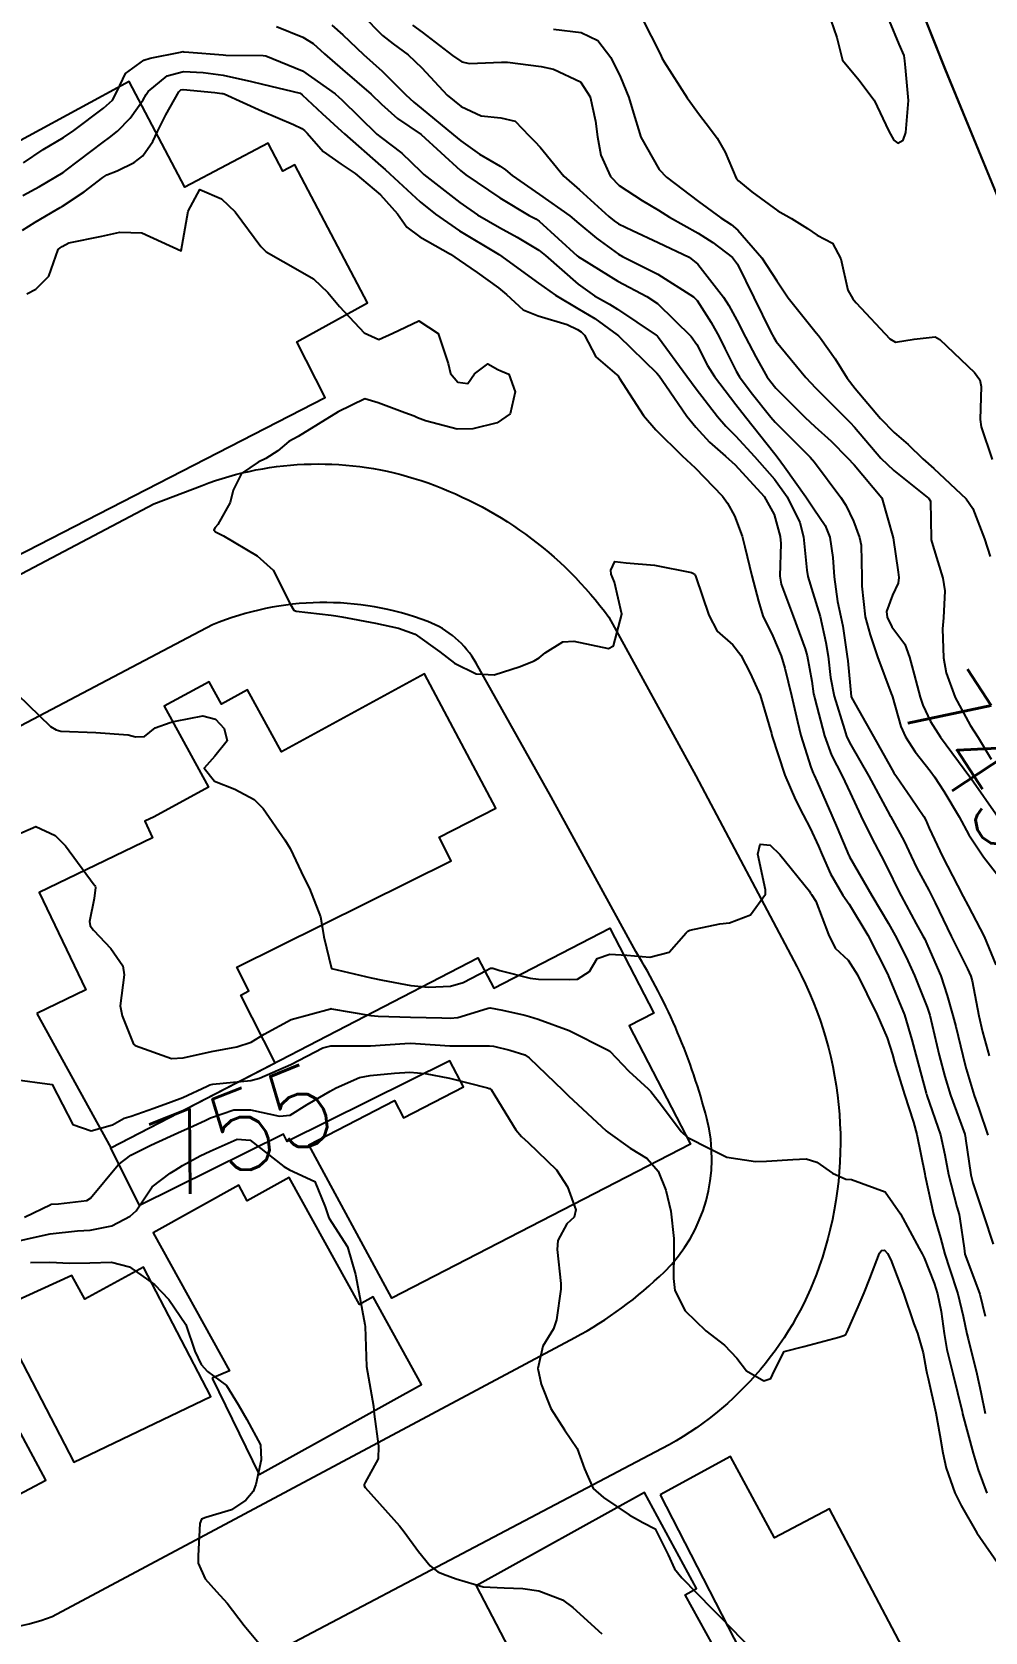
# Model space of a CAD drawing. Header units: metres. Extents: x 298520 to 308411, y 7433745 to 7450750.
# Drawn here: x 302779.3 to 302827.3, y 7441010.2 to 7441090.7 of the extents above; entities that cross this region are included whole.
import ezdxf
from ezdxf.enums import TextEntityAlignment as Align

# ---------------------------------------------------------------- set-up
doc = ezdxf.new("R2010")
doc.units = ezdxf.units.M
doc.header["$LTSCALE"] = 10
doc.linetypes.add('CONTINUO', pattern=[0])
for name, color, linetype in [('Cotas', 45, 'Continuous'), ('Curvas de Nivel 1m', 11, 'Continuous'), ('Curvas de Nivel 5m', 15, 'Continuous'), ('Edificações', 30, 'Continuous'), ('Eixo_Estaqueamento', 45, 'CONTINUO'), ('Linha Férrea', 251, 'TRACKS'), ('Vias Primárias', 230, 'Continuous')]:
    doc.layers.add(name, color=color, linetype=linetype)
doc.styles.add('Style-STANDARD', font='STANDARD.shx')
doc.linetypes.add('TRACKS', pattern='A,0.15,[130,ltypeshp.shx,S=0.25,R=0,X=0,Y=0],0.15', length=0.3)

msp = doc.modelspace()

# ---------------------------------------------------------------- linework, layer by layer
at = {"layer": 'Curvas de Nivel 1m', "flags": 128}
for points, elevation in [([(302809.973, 7441091.41), (302810.915, 7441089.572), (302810.99, 7441089.399), (302811.103, 7441089.205), (302812.26, 7441087.386), (302812.874, 7441086.535), (302813.386, 7441085.891), (302813.764, 7441085.366), (302814.163, 7441084.667), (302814.725, 7441083.352), (302814.841, 7441083.211), (302815.514, 7441082.662), (302816.819, 7441081.707), (302817.511, 7441081.32), (302818.312, 7441080.812), (302818.805, 7441080.483), (302819.577, 7441080.075), (302819.986, 7441079.292), (302820.338, 7441077.718), (302820.603, 7441077.282), (302820.671, 7441077.19), (302820.761, 7441077.083), (302822.465, 7441075.263), (302822.741, 7441075.099), (302823.685, 7441075.246), (302824.744, 7441075.365), (302824.972, 7441075.228), (302826.727, 7441073.572), (302826.989, 7441073.207), (302827.061, 7441072.863), (302827.014, 7441071.207), (302827.057, 7441070.839), (302827.618, 7441069.201)], 742), ([(302819.489, 7441091.294), (302819.786, 7441090.429), (302820.076, 7441089.288), (302820.898, 7441088.291), (302821.672, 7441087.272), (302822.413, 7441085.719), (302822.666, 7441085.262), (302822.861, 7441085.104), (302823.132, 7441085.256), (302823.263, 7441085.65), (302823.402, 7441087.252), (302823.246, 7441088.917), (302823.219, 7441089.255), (302823.18, 7441089.521), (302822.921, 7441090.098), (302822.446, 7441091.265)], 741), ([(302791.58, 7441090.98), (302792.921, 7441090.453), (302793.43, 7441090.124), (302794.009, 7441089.604), (302794.901, 7441088.818), (302796.344, 7441087.575), (302796.878, 7441087.069), (302797.674, 7441086.361), (302798.863, 7441085.553), (302800.845, 7441083.741), (302801.118, 7441083.517), (302802.826, 7441082.354), (302804.31, 7441081.478), (302804.643, 7441081.304), (302804.81, 7441081.186), (302806.728, 7441079.451), (302806.792, 7441079.399), (302806.953, 7441079.285), (302808.774, 7441078.165), (302810.236, 7441077.405), (302810.759, 7441077.051), (302812.455, 7441075.383), (302812.739, 7441074.987), (302813.288, 7441073.931), (302813.632, 7441073.366), (302814.702, 7441071.959), (302815.189, 7441071.345), (302816.674, 7441069.48), (302816.788, 7441069.329), (302817.156, 7441068.835), (302818.23, 7441067.314), (302818.637, 7441066.714), (302819.201, 7441065.874), (302819.444, 7441065.298), (302819.591, 7441064.274), (302819.663, 7441063.294), (302819.819, 7441062.057), (302819.996, 7441061.289), (302820.094, 7441060.813), (302820.319, 7441059.284), (302820.344, 7441059.076), (302820.515, 7441057.28), (302820.532, 7441057.219), (302821.644, 7441055.269), (302822.488, 7441053.737), (302822.669, 7441053.441), (302822.797, 7441053.255), (302823.532, 7441052.179), (302824.172, 7441051.234), (302824.273, 7441051.055), (302824.447, 7441050.656), (302825.115, 7441049.223), (302825.862, 7441047.772), (302826.154, 7441047.213), (302826.406, 7441046.742), (302827.205, 7441045.202), (302827.787, 7441043.778)], 747), ([(302794.377, 7441091.048), (302794.923, 7441090.555), (302795.966, 7441089.579), (302796.9, 7441088.728), (302798.098, 7441087.552), (302798.506, 7441087.172), (302798.876, 7441086.874), (302800.491, 7441085.524), (302800.86, 7441085.223), (302801.799, 7441084.565), (302802.847, 7441083.95), (302803.114, 7441083.764), (302803.454, 7441083.491), (302804.829, 7441082.53), (302806.352, 7441081.455), (302806.809, 7441081.075), (302807.695, 7441080.33), (302808.794, 7441079.531), (302808.999, 7441079.418), (302810.78, 7441078.523), (302812.579, 7441077.382), (302812.761, 7441077.198), (302813.469, 7441076.089), (302813.868, 7441075.363), (302814.157, 7441074.778), (302814.726, 7441073.639), (302814.899, 7441073.348), (302815.485, 7441072.568), (302816.462, 7441071.332), (302816.69, 7441071.074), (302818.453, 7441069.312), (302818.669, 7441069.062), (302820.001, 7441067.29), (302820.253, 7441066.9), (302820.631, 7441066.092), (302820.931, 7441065.277), (302821.009, 7441064.886), (302821.049, 7441063.276), (302821.042, 7441062.83), (302821.215, 7441061.274), (302821.463, 7441060.372), (302821.842, 7441059.267), (302822.535, 7441057.419), (302822.577, 7441057.303), (302822.591, 7441057.259), (302823.016, 7441055.76), (302823.24, 7441055.249), (302823.737, 7441054.483), (302824.486, 7441053.532), (302824.713, 7441053.228), (302825.183, 7441052.512), (302825.944, 7441051.215), (302826.444, 7441050.311), (302827.17, 7441049.203), (302828.417, 7441047.617)], 746), ([(302798.433, 7441091.053), (302798.924, 7441090.695), (302800.45, 7441089.525), (302800.908, 7441089.203), (302801.31, 7441089.113), (302802.908, 7441089.188), (302803.218, 7441089.186), (302804.905, 7441088.969), (302805.537, 7441088.83), (302806.894, 7441088.196), (302807.379, 7441087.443), (302807.647, 7441086.214), (302807.741, 7441085.437), (302807.921, 7441084.502), (302808.399, 7441083.427), (302808.836, 7441082.975), (302810, 7441082.234), (302810.818, 7441081.733), (302811.372, 7441081.394), (302812.805, 7441080.586), (302813.554, 7441080.122), (302814.536, 7441079.354), (302814.788, 7441079.022), (302815.614, 7441077.341), (302816.468, 7441075.61), (302816.616, 7441075.331), (302816.741, 7441075.126), (302818.234, 7441073.315), (302818.715, 7441072.801), (302820.234, 7441071.287), (302820.47, 7441071.063), (302820.688, 7441070.825), (302822.002, 7441069.267), (302822.664, 7441068.642), (302824.428, 7441067.233), (302824.512, 7441067.102), (302824.535, 7441065.231), (302824.541, 7441065.15), (302824.619, 7441064.866), (302825.131, 7441063.225), (302825.226, 7441062.591), (302825.158, 7441061.224), (302825.118, 7441060.674), (302825.164, 7441059.224), (302825.297, 7441058.467), (302825.746, 7441057.218), (302826.509, 7441055.834), (302826.908, 7441055.206), (302827.568, 7441054.123)], 744), ([(302805.536, 7441090.855), (302806.925, 7441090.686), (302807.761, 7441090.278), (302808.417, 7441089.427), (302808.898, 7441088.428), (302809.316, 7441087.416), (302809.503, 7441086.788), (302809.927, 7441085.409), (302810.847, 7441083.78), (302811.213, 7441083.396), (302812.825, 7441082.173), (302813.95, 7441081.363), (302814.466, 7441081.012), (302814.807, 7441080.739), (302816.013, 7441079.338), (302816.776, 7441078.188), (302817.348, 7441077.324), (302818.746, 7441075.575), (302818.869, 7441075.433), (302818.969, 7441075.307), (302819.701, 7441074.264), (302820.317, 7441073.286), (302820.715, 7441072.764), (302821.992, 7441071.267), (302822.686, 7441070.554), (302823.386, 7441069.955), (302824.121, 7441069.238), (302824.666, 7441068.739), (302826.309, 7441067.213), (302826.638, 7441066.739), (302827.228, 7441065.204), (302827.502, 7441064.313)], 743), ([(302778.846, 7441084.116), (302779.837, 7441084.786), (302780.859, 7441085.392), (302781.392, 7441085.752), (302782.874, 7441086.872), (302783.324, 7441087.28), (302783.568, 7441087.723), (302783.994, 7441088.621), (302784.907, 7441089.293), (302785.222, 7441089.393), (302786.763, 7441089.691), (302786.887, 7441089.716), (302786.913, 7441089.715), (302786.935, 7441089.712), (302787.181, 7441089.686), (302788.911, 7441089.548), (302789.03, 7441089.54), (302790.911, 7441089.526), (302791.044, 7441089.505), (302792.9, 7441088.755), (302794.545, 7441087.595), (302794.723, 7441087.434), (302794.88, 7441087.284), (302796.644, 7441085.572), (302796.861, 7441085.393), (302797.904, 7441084.605), (302798.844, 7441083.688), (302799.001, 7441083.538), (302800.822, 7441082.127), (302801.712, 7441081.511), (302802.807, 7441080.873), (302803.705, 7441080.39), (302804.796, 7441079.734), (302805.125, 7441079.467), (302806.771, 7441078.013), (302807.602, 7441077.437), (302808.347, 7441077.015), (302808.756, 7441076.757), (302810.697, 7441075.447), (302810.743, 7441075.415), (302810.759, 7441075.4), (302810.809, 7441075.332), (302812.238, 7441073.385), (302812.713, 7441072.751), (302813.783, 7441071.364), (302814.207, 7441070.876), (302814.683, 7441070.39), (302815.648, 7441069.34), (302816.656, 7441068.213), (302817.298, 7441067.323), (302817.924, 7441066.023), (302818.115, 7441065.315), (302818.286, 7441063.633), (302818.339, 7441063.313), (302818.591, 7441062.49), (302818.945, 7441061.304), (302819.246, 7441059.986), (302819.356, 7441059.298), (302819.481, 7441058.235), (302819.655, 7441057.293), (302820.18, 7441055.613), (302820.283, 7441055.283), (302820.343, 7441055.124), (302820.499, 7441054.846), (302821.404, 7441053.271), (302822.454, 7441051.311), (302822.485, 7441051.26), (302823.189, 7441049.997), (302823.533, 7441049.243), (302823.819, 7441048.632), (302824.416, 7441047.527), (302824.576, 7441047.228), (302824.738, 7441046.896), (302825.555, 7441045.218), (302826.367, 7441043.58), (302826.53, 7441043.208), (302826.598, 7441042.969), (302826.947, 7441041.204), (302827.122, 7441040.405), (302827.454, 7441039.199)], 748), ([(302778.823, 7441082.485), (302779.663, 7441082.939), (302780.841, 7441083.638), (302780.913, 7441083.688), (302781, 7441083.758), (302782.857, 7441085.159), (302783.189, 7441085.397), (302783.588, 7441085.723), (302784.221, 7441086.365), (302784.879, 7441087.3), (302785.031, 7441087.559), (302785.135, 7441087.707), (302786.089, 7441088.505), (302786.898, 7441088.712), (302787.898, 7441088.675), (302788.896, 7441088.531), (302790.324, 7441088.213), (302790.89, 7441088.088), (302792.774, 7441087.621), (302792.882, 7441087.552), (302793.879, 7441086.611), (302794.864, 7441085.71), (302795.002, 7441085.589), (302796.847, 7441083.968), (302797.06, 7441083.782), (302797.3, 7441083.563), (302798.822, 7441082.155), (302799.589, 7441081.532), (302800.805, 7441080.707), (302802.766, 7441079.527), (302802.793, 7441079.514), (302802.818, 7441079.5), (302804.772, 7441078.074), (302805.627, 7441077.461), (302806.756, 7441076.787), (302807.607, 7441076.292), (302808.743, 7441075.477), (302808.808, 7441075.419), (302810.724, 7441073.547), (302810.849, 7441073.399), (302811.186, 7441072.925), (302812.248, 7441071.384), (302812.687, 7441070.823), (302813.376, 7441070.065), (302814.181, 7441069.357), (302814.667, 7441068.934), (302816.132, 7441067.335), (302816.634, 7441066.424), (302816.933, 7441065.327), (302816.967, 7441064.979), (302816.918, 7441063.327), (302816.994, 7441062.929), (302817.592, 7441061.32), (302818.192, 7441059.679), (302818.301, 7441059.313), (302818.54, 7441058.047), (302818.625, 7441057.4), (302818.643, 7441057.308), (302818.684, 7441057.154), (302819.175, 7441055.3), (302819.527, 7441054.328), (302820.057, 7441053.286), (302820.47, 7441052.431), (302820.993, 7441051.275), (302821.558, 7441050.153), (302822.025, 7441049.264), (302822.425, 7441048.466), (302822.82, 7441047.657), (302823.03, 7441047.251), (302823.792, 7441045.839), (302824.127, 7441045.234), (302824.214, 7441045.065), (302824.378, 7441044.718), (302825.019, 7441043.223), (302825.345, 7441042.223), (302825.639, 7441041.22), (302825.785, 7441040.675), (302826.126, 7441039.213), (302826.163, 7441039.063), (302826.306, 7441038.537), (302826.704, 7441037.206), (302826.938, 7441036.549), (302827.399, 7441035.199)], 749), ([(302779.016, 7441077.531), (302779.478, 7441077.773), (302780.131, 7441078.415), (302780.6, 7441079.762), (302780.701, 7441079.854), (302780.794, 7441079.908), (302781.141, 7441080.099), (302782.8, 7441080.427), (302783.706, 7441080.631), (302784.802, 7441080.609), (302786.793, 7441079.69), (302787.142, 7441081.685), (302787.723, 7441082.784), (302788.823, 7441082.308), (302789.508, 7441081.653), (302790.796, 7441079.913), (302791.073, 7441079.637), (302792.783, 7441078.67), (302793.452, 7441078.282), (302794.166, 7441077.599), (302794.763, 7441076.9), (302796.008, 7441075.577), (302796.74, 7441075.236), (302797.45, 7441075.559), (302798.749, 7441076.179), (302799.728, 7441075.53), (302800.224, 7441074.029), (302800.347, 7441073.524), (302800.717, 7441073.094), (302801.215, 7441073.015), (302801.56, 7441073.512), (302802.217, 7441074.016), (302802.725, 7441073.725), (302802.877, 7441073.651), (302803.279, 7441073.492), (302803.601, 7441072.596), (302803.343, 7441071.49), (302802.688, 7441071.036), (302801.462, 7441070.735), (302800.685, 7441070.72), (302799.08, 7441071.145), (302798.69, 7441071.298), (302798.519, 7441071.37), (302798.047, 7441071.55), (302796.7, 7441072.055), (302796.037, 7441072.243), (302794.693, 7441071.59), (302792.68, 7441070.348), (302792.201, 7441070.101), (302791.646, 7441069.63), (302791.054, 7441069.251), (302790.667, 7441069.065), (302789.818, 7441068.492), (302789.4, 7441067.653), (302789.258, 7441067.04), (302788.627, 7441065.931), (302788.503, 7441065.783), (302788.427, 7441065.663), (302788.517, 7441065.556), (302788.621, 7441065.507), (302788.921, 7441065.356), (302790.61, 7441064.357), (302791.421, 7441063.632), (302792.291, 7441061.909), (302792.464, 7441061.621), (302792.572, 7441061.57), (302794.34, 7441061.363), (302794.57, 7441061.333), (302794.874, 7441061.282), (302796.567, 7441060.958), (302797.728, 7441060.716), (302798.562, 7441060.404), (302799.816, 7441059.527), (302800.547, 7441058.951), (302801.645, 7441058.406), (302802.542, 7441058.367), (302803.857, 7441058.791), (302804.549, 7441059.066), (302804.801, 7441059.217), (302805.112, 7441059.464), (302805.998, 7441060.016), (302806.559, 7441060.05), (302808.306, 7441059.681), (302808.557, 7441059.816), (302808.962, 7441061.424), (302808.597, 7441063.019), (302808.436, 7441063.432), (302808.411, 7441063.626), (302808.609, 7441064.059), (302809.194, 7441064.007), (302810.608, 7441063.883), (302812.468, 7441063.518), (302812.604, 7441063.447), (302812.633, 7441063.41), (302812.656, 7441063.379), (302812.693, 7441063.287), (302813.343, 7441061.368), (302813.767, 7441060.564), (302814.558, 7441059.866), (302814.953, 7441059.346), (302815.436, 7441058.449), (302815.931, 7441057.336), (302816.504, 7441055.411), (302816.519, 7441055.33), (302816.521, 7441055.312), (302817.177, 7441053.323), (302817.713, 7441052.069), (302818.09, 7441051.314), (302818.446, 7441050.642), (302818.875, 7441049.741), (302819.052, 7441049.301), (302819.48, 7441048.35), (302820.101, 7441047.285), (302820.406, 7441046.83), (302821.349, 7441045.27), (302822.363, 7441043.289), (302822.371, 7441043.268), (302822.383, 7441043.239), (302823.194, 7441041.251), (302823.569, 7441039.999), (302823.761, 7441039.246), (302824.294, 7441037.324), (302824.31, 7441037.257), (302824.318, 7441037.24), (302824.329, 7441037.203), (302825.015, 7441035.229), (302825.234, 7441034.207), (302825.411, 7441033.222), (302825.836, 7441031.599), (302825.944, 7441031.214), (302825.988, 7441030.991), (302826.196, 7441029.517), (302826.241, 7441029.21), (302826.269, 7441029.133), (302826.995, 7441027.202), (302827.262, 7441026.094)], 751), ([(302778.527, 7441057.386), (302780.213, 7441055.763), (302780.501, 7441055.598), (302780.731, 7441055.527), (302782.5, 7441055.469), (302784.122, 7441055.339), (302784.498, 7441055.253), (302784.943, 7441055.261), (302785.485, 7441055.7), (302786.233, 7441055.967), (302786.508, 7441056.028), (302787.886, 7441056.295), (302788.51, 7441056.127), (302788.945, 7441055.656), (302789.101, 7441055.05), (302788.489, 7441054.27), (302787.95, 7441053.668), (302788.473, 7441053.006), (302789.497, 7441052.62), (302790.46, 7441052.086), (302790.922, 7441051.635), (302792.003, 7441050.058), (302792.276, 7441049.622), (302792.43, 7441049.302), (302792.971, 7441048.164), (302793.254, 7441047.607), (302793.807, 7441046.183), (302793.911, 7441045.597), (302793.972, 7441045.189), (302794.363, 7441043.59), (302796.356, 7441043.117), (302796.922, 7441042.997), (302798.351, 7441042.733), (302799.231, 7441042.655), (302800.351, 7441042.707), (302800.989, 7441042.878), (302802.181, 7441043.502), (302802.288, 7441043.576), (302802.364, 7441043.61), (302802.471, 7441043.605), (302802.826, 7441043.493), (302804.357, 7441043.105), (302804.774, 7441043.048), (302806.357, 7441043.033), (302806.743, 7441043.06), (302807.339, 7441043.44), (302807.72, 7441044.086), (302808.372, 7441044.319), (302809.217, 7441044.263), (302810.371, 7441044.164), (302811.346, 7441044.417), (302812.211, 7441045.382), (302812.292, 7441045.473), (302812.385, 7441045.52), (302813.907, 7441045.84), (302814.391, 7441045.891), (302815.448, 7441046.289), (302816.196, 7441047.332), (302816.194, 7441047.553), (302815.809, 7441049.336), (302815.93, 7441049.843), (302816.438, 7441049.801), (302816.917, 7441049.325), (302818.415, 7441047.477), (302818.473, 7441047.369), (302818.513, 7441047.309), (302818.733, 7441046.98), (302819.376, 7441045.295), (302819.701, 7441044.615), (302820.37, 7441044.003), (302820.836, 7441043.275), (302821.299, 7441042.32), (302821.814, 7441041.265), (302822.321, 7441040.098), (302822.588, 7441039.257), (302822.69, 7441038.876), (302823.195, 7441037.251), (302823.653, 7441035.866), (302823.819, 7441035.244), (302824.219, 7441033.265), (302824.224, 7441033.24), (302824.242, 7441033.146), (302824.661, 7441031.233), (302825.01, 7441030.036), (302825.228, 7441029.224), (302825.457, 7441028.492), (302825.887, 7441027.214), (302826.156, 7441026.092), (302826.332, 7441025.208), (302826.396, 7441024.951), (302826.845, 7441023.203), (302827.034, 7441022.276), (302827.263, 7441021.198)], 752), ([(302778.438, 7441050.283), (302779.474, 7441050.739), (302780.438, 7441050.28), (302780.964, 7441049.755), (302782.413, 7441047.795), (302782.438, 7441047.764), (302782.452, 7441047.739), (302782.483, 7441047.668), (302782.403, 7441047.103), (302782.179, 7441045.949), (302782.213, 7441045.742), (302782.381, 7441045.522), (302783.247, 7441044.602), (302783.857, 7441043.718), (302783.913, 7441043.272), (302783.726, 7441041.719), (302783.815, 7441041.205), (302784.315, 7441039.958), (302784.386, 7441039.782), (302784.472, 7441039.708), (302786.307, 7441039.054), (302786.897, 7441039.094), (302788.31, 7441039.417), (302789.59, 7441039.651), (302790.315, 7441039.889), (302790.968, 7441040.282), (302792.327, 7441041.03), (302794.305, 7441041.562), (302794.333, 7441041.569), (302794.354, 7441041.568), (302796.329, 7441041.222), (302796.704, 7441041.191), (302798.329, 7441041.148), (302799.903, 7441041.101), (302800.329, 7441041.087), (302800.723, 7441041.122), (302801.978, 7441041.504), (302802.243, 7441041.592), (302802.335, 7441041.606), (302802.966, 7441041.491), (302804.093, 7441041.236), (302804.33, 7441041.171), (302804.757, 7441041.037), (302806.323, 7441040.465), (302808.254, 7441039.49), (302808.313, 7441039.465), (302808.335, 7441039.452), (302808.362, 7441039.429), (302809.318, 7441038.43), (302810.294, 7441037.537), (302810.435, 7441037.399), (302810.968, 7441036.707), (302811.964, 7441035.383), (302812.26, 7441035.104), (302813.412, 7441034.52), (302814.25, 7441034.101), (302815.704, 7441033.879), (302816.249, 7441033.894), (302817.584, 7441033.982), (302818.25, 7441034.017), (302818.789, 7441033.843), (302819.572, 7441033.29), (302820.239, 7441032.987), (302820.536, 7441032.98), (302822.229, 7441032.352), (302822.997, 7441031.252), (302823.933, 7441029.505), (302824.092, 7441029.241), (302824.191, 7441029.029), (302824.699, 7441027.753), (302824.863, 7441027.23), (302825.045, 7441026.341), (302825.191, 7441025.224), (302825.331, 7441024.418), (302825.632, 7441023.217), (302826.094, 7441021.307), (302826.116, 7441021.21), (302826.122, 7441021.18), (302826.646, 7441019.204), (302826.9, 7441018.367), (302827.339, 7441017.197)], 753), ([(302778.295, 7441038.026), (302780.293, 7441037.76), (302781.329, 7441035.749), (302782.26, 7441035.426), (302783.33, 7441035.724), (302783.926, 7441036.057), (302784.27, 7441036.159), (302785.418, 7441036.557), (302786.281, 7441036.874), (302786.868, 7441037.1), (302788.097, 7441037.672), (302788.231, 7441037.733), (302788.294, 7441037.753), (302788.388, 7441037.763), (302790.296, 7441037.959), (302790.735, 7441038.073), (302792.304, 7441038.768), (302793.912, 7441039.596), (302794.314, 7441039.703), (302796.192, 7441039.694), (302796.314, 7441039.693), (302798.048, 7441039.821), (302798.316, 7441039.827), (302798.579, 7441039.81), (302800.315, 7441039.691), (302802.122, 7441039.695), (302802.315, 7441039.704), (302802.503, 7441039.685), (302803.335, 7441039.485), (302804.081, 7441039.243), (302804.309, 7441039.1), (302806.012, 7441037.453), (302806.289, 7441037.184), (302808.176, 7441035.431), (302808.262, 7441035.349), (302809.392, 7441034.551), (302810.249, 7441034.024), (302810.797, 7441033.394), (302811.189, 7441032.43), (302811.431, 7441031.388), (302811.583, 7441030.002), (302811.592, 7441029.386), (302811.572, 7441027.993), (302811.639, 7441027.385), (302812.158, 7441026.362), (302813.206, 7441025.369), (302814.136, 7441024.642), (302814.764, 7441023.986), (302815.245, 7441023.343), (302816.116, 7441022.837), (302816.478, 7441022.966), (302816.63, 7441023.325), (302817.136, 7441024.317), (302818.136, 7441024.576), (302819.896, 7441025.039), (302820.141, 7441025.122), (302820.24, 7441025.181), (302820.298, 7441025.278), (302820.87, 7441026.565), (302821.165, 7441027.27), (302821.456, 7441027.991), (302821.947, 7441029.262), (302822.047, 7441029.409), (302822.194, 7441029.418), (302822.339, 7441029.259), (302822.513, 7441028.934), (302823.141, 7441027.25), (302823.675, 7441025.72), (302823.847, 7441025.243), (302824.133, 7441024.26), (302824.287, 7441023.4), (302824.319, 7441023.237), (302824.391, 7441022.964), (302824.776, 7441021.23), (302824.971, 7441020.116), (302825.131, 7441019.224), (302825.3, 7441018.456), (302825.728, 7441017.215), (302826.043, 7441016.567), (302826.839, 7441015.202), (302828.006, 7441013.511)], 754), ([(302778.171, 7441029.78), (302779.807, 7441030.156), (302780.2, 7441030.241), (302781.563, 7441030.386), (302782.203, 7441030.423), (302783.292, 7441030.638), (302784.214, 7441031.126), (302784.526, 7441031.4), (302784.723, 7441031.705), (302785.331, 7441032.6), (302786.239, 7441033.295), (302786.484, 7441033.444), (302786.85, 7441033.684), (302787.751, 7441034.172), (302788.25, 7441034.403), (302789.606, 7441035), (302790.256, 7441034.961), (302791.962, 7441033.623), (302792.241, 7441033.458), (302793.517, 7441032.882), (302794.037, 7441031.593), (302794.215, 7441031.043), (302795.158, 7441029.58), (302795.566, 7441028.189), (302795.682, 7441027.575), (302796.031, 7441025.684), (302796.042, 7441025.571), (302796.123, 7441023.57), (302796.465, 7441021.566), (302796.503, 7441021.16), (302796.72, 7441019.564), (302796.706, 7441018.924), (302796.055, 7441017.731), (302796, 7441017.624), (302795.996, 7441017.571), (302796.052, 7441017.48), (302797.784, 7441015.552), (302798.02, 7441015.254), (302798.731, 7441014.26), (302799.329, 7441013.53), (302799.714, 7441013.239), (302799.999, 7441013.12), (302800.624, 7441012.886), (302801.993, 7441012.484), (302803.053, 7441012.429), (302803.992, 7441012.393), (302804.798, 7441012.275), (302805.987, 7441011.821), (302806.498, 7441011.445), (302807.963, 7441010.122)], 756), ([(302779.212, 7441028.803), (302780.183, 7441028.818), (302781.167, 7441028.766), (302782.183, 7441028.787), (302783.274, 7441028.814), (302784.182, 7441028.582), (302785.44, 7441027.697), (302786.162, 7441026.935), (302787.021, 7441025.681), (302787.476, 7441024.33), (302787.796, 7441023.673), (302788.119, 7441023.322), (302789.064, 7441022.607), (302789.664, 7441021.647), (302790.092, 7441020.907), (302790.774, 7441019.633), (302790.819, 7441018.879), (302790.546, 7441017.635), (302790.406, 7441017.278), (302790.041, 7441016.845), (302789.325, 7441016.36), (302788.027, 7441015.969), (302787.816, 7441015.882), (302787.733, 7441015.673), (302787.645, 7441014.035), (302787.64, 7441013.674), (302787.995, 7441012.89), (302788.568, 7441012.241), (302789.111, 7441011.653), (302789.966, 7441010.535), (302790.718, 7441009.632)], 757)]:
    msp.add_lwpolyline(points, dxfattribs=dict(at, elevation=elevation))
at = {"layer": 'Curvas de Nivel 5m', "flags": 128}
for points, elevation in [([(302795.875, 7441091.581), (302796.923, 7441090.533), (302797.458, 7441090.102), (302798.211, 7441089.551), (302798.903, 7441088.906), (302800.172, 7441087.527), (302800.877, 7441086.964), (302801.89, 7441086.493), (302802.872, 7441086.382), (302803.594, 7441086.213), (302804.302, 7441085.478), (302804.588, 7441085.202), (302804.857, 7441084.919), (302806.056, 7441083.458), (302806.833, 7441082.763), (302808.32, 7441081.427), (302808.585, 7441081.198), (302808.809, 7441081.047), (302809.509, 7441080.71), (302810.8, 7441080.122), (302812.351, 7441079.384), (302812.788, 7441079.029), (302814.088, 7441077.36), (302814.35, 7441076.948), (302814.751, 7441076.2), (302815.201, 7441075.345), (302815.708, 7441074.366), (302816.292, 7441073.334), (302816.715, 7441072.786), (302818.2, 7441071.315), (302818.688, 7441070.861), (302819.505, 7441070.122), (302820.326, 7441069.285), (302820.668, 7441068.935), (302822.059, 7441067.266), (302822.623, 7441065.26), (302822.88, 7441063.53), (302822.914, 7441063.255), (302822.878, 7441062.977), (302822.59, 7441062.37), (302822.298, 7441061.542), (302822.318, 7441061.263), (302822.568, 7441060.773), (302823.21, 7441059.9), (302823.449, 7441059.247), (302823.679, 7441058.378), (302823.984, 7441057.238), (302824.117, 7441056.834), (302824.511, 7441056.017), (302825.008, 7441055.225), (302826.483, 7441053.235), (302826.499, 7441053.21), (302826.55, 7441053.141), (302827.918, 7441051.195)], 745), ([(302778.803, 7441080.742), (302779.44, 7441081.14), (302780.499, 7441081.763), (302780.697, 7441081.879), (302780.816, 7441081.94), (302781.912, 7441082.658), (302782.838, 7441083.385), (302783.047, 7441083.521), (302783.564, 7441083.723), (302784.429, 7441084.132), (302784.851, 7441084.472), (302785.36, 7441085.203), (302785.6, 7441085.703), (302786.025, 7441086.545), (302786.674, 7441087.692), (302786.779, 7441087.796), (302786.885, 7441087.815), (302788.481, 7441087.666), (302788.838, 7441087.616), (302788.882, 7441087.612), (302788.954, 7441087.587), (302790.874, 7441086.717), (302792.445, 7441086.047), (302792.865, 7441085.855), (302793.004, 7441085.757), (302793.126, 7441085.616), (302793.941, 7441084.691), (302794.848, 7441084.061), (302795.543, 7441083.583), (302796.827, 7441082.521), (302797.674, 7441081.557), (302798.14, 7441080.883), (302798.801, 7441080.398), (302800.346, 7441079.524), (302800.788, 7441079.223), (302801.68, 7441078.611), (302802.768, 7441077.837), (302803.159, 7441077.494), (302803.999, 7441076.725), (302804.752, 7441076.428), (302806.22, 7441075.984), (302806.746, 7441075.735), (302806.926, 7441075.628), (302807.091, 7441075.445), (302807.657, 7441074.361), (302808.723, 7441073.452), (302808.76, 7441073.42), (302808.842, 7441073.298), (302810.067, 7441071.406), (302810.686, 7441070.685), (302812.014, 7441069.387), (302812.664, 7441068.779), (302814.039, 7441067.359), (302814.291, 7441067.006), (302814.633, 7441066.357), (302815.032, 7441065.346), (302815.153, 7441064.81), (302815.515, 7441063.341), (302815.85, 7441062.071), (302816.075, 7441061.335), (302816.563, 7441060.314), (302816.997, 7441059.326), (302817.18, 7441058.691), (302817.511, 7441057.32), (302817.817, 7441056.014), (302817.986, 7441055.315), (302818.487, 7441053.726), (302818.6, 7441053.424), (302818.645, 7441053.308), (302818.796, 7441052.988), (302819.544, 7441051.294), (302819.816, 7441050.659), (302820.392, 7441049.281), (302820.406, 7441049.253), (302820.432, 7441049.203), (302821.559, 7441047.269), (302822.392, 7441045.855), (302822.73, 7441045.255), (302823.284, 7441044.159), (302823.696, 7441043.24), (302824.339, 7441041.636), (302824.466, 7441041.238), (302824.818, 7441039.732), (302824.941, 7441039.231), (302825.231, 7441038.155), (302825.516, 7441037.222), (302826.227, 7441035.247), (302826.238, 7441035.21), (302826.244, 7441035.191), (302826.261, 7441035.041), (302826.533, 7441033.207), (302826.632, 7441032.811), (302827.176, 7441031.2), (302827.668, 7441029.725)], 750), ([(302778.9, 7441031.085), (302780.222, 7441031.722), (302780.25, 7441031.732), (302780.622, 7441031.756), (302782.045, 7441031.921), (302782.226, 7441032.031), (302783.613, 7441033.719), (302784.248, 7441034.197), (302785.256, 7441034.697), (302786.258, 7441035.149), (302786.624, 7441035.322), (302787.404, 7441035.679), (302787.994, 7441035.946), (302788.269, 7441036.074), (302789.446, 7441036.482), (302790.276, 7441036.48), (302791.739, 7441036.158), (302792.272, 7441036.204), (302793.139, 7441036.748), (302794.29, 7441037.426), (302794.399, 7441037.482), (302794.585, 7441037.587), (302795.765, 7441038.108), (302796.299, 7441038.209), (302797.528, 7441038.33), (302798.301, 7441038.374), (302799.076, 7441038.314), (302800.298, 7441038.075), (302802.215, 7441037.58), (302802.294, 7441037.56), (302802.341, 7441037.547), (302802.391, 7441037.499), (302802.581, 7441037.204), (302803.637, 7441035.479), (302803.916, 7441035.132), (302804.257, 7441034.83), (302805.676, 7441033.456), (302806.23, 7441032.611), (302806.659, 7441031.446), (302806.571, 7441031.084), (302806.206, 7441030.745), (302805.751, 7441029.901), (302805.718, 7441029.455), (302805.894, 7441027.734), (302805.892, 7441027.453), (302805.688, 7441025.916), (302805.524, 7441025.456), (302804.999, 7441024.597), (302804.737, 7441023.464), (302804.907, 7441022.67), (302805.39, 7441021.457), (302806.087, 7441020.388), (302806.714, 7441019.444), (302807.09, 7441018.413), (302807.53, 7441017.435), (302808.046, 7441016.97), (302809.341, 7441016.103), (302810.028, 7441015.724), (302810.64, 7441015.394), (302811.308, 7441014.089), (302811.614, 7441013.384), (302811.998, 7441012.929), (302813.533, 7441011.365), (302813.976, 7441010.929), (302815.512, 7441009.337)], 755)]:
    msp.add_lwpolyline(points, dxfattribs=dict(at, elevation=elevation))
at = {"layer": 'Edificações'}
for points in [[(302768.95, 7441079.964), (302776.657, 7441064.409), (302777.21, 7441063.678), (302794.038, 7441072.321), (302792.603, 7441075.115), (302796.164, 7441077.074), (302792.502, 7441084.026), (302791.899, 7441083.708), (302791.162, 7441085.108), (302786.974, 7441082.902), (302784.172, 7441088.222)], [(302779.52, 7441041.325), (302783.254, 7441034.565), (302791.513, 7441038.843), (302789.785, 7441042.254), (302790.202, 7441042.466), (302789.597, 7441043.661), (302800.38, 7441049.006), (302799.775, 7441050.197), (302802.633, 7441051.649), (302799.035, 7441058.421), (302791.837, 7441054.486), (302790.134, 7441057.601), (302788.818, 7441056.882), (302788.198, 7441058.016), (302785.938, 7441056.781), (302788.163, 7441052.709), (302785.433, 7441051.221), (302784.953, 7441050.996), (302785.344, 7441050.16), (302779.637, 7441047.416), (302781.988, 7441042.513)], [(302783.254, 7441034.565), (302801.722, 7441044.131), (302802.52, 7441042.592), (302808.362, 7441045.618), (302810.574, 7441041.349), (302809.345, 7441040.712), (302812.43, 7441034.756), (302797.389, 7441027.01), (302793.21, 7441034.715), (302797.531, 7441036.955), (302797.988, 7441036.074), (302800.996, 7441037.633), (302800.32, 7441038.937), (302792.127, 7441034.885), (302791.942, 7441035.261), (302784.685, 7441031.672)], [(302788.341, 7441022.986), (302790.707, 7441018.126), (302798.894, 7441022.666), (302796.455, 7441027.064), (302795.77, 7441026.684), (302792.226, 7441033.074), (302790.118, 7441031.904), (302789.685, 7441032.685), (302785.373, 7441030.294), (302789.225, 7441023.349)], [(302777.403, 7441026.383), (302781.394, 7441018.748), (302788.277, 7441022.058), (302784.891, 7441028.556), (302781.944, 7441026.947), (302781.288, 7441028.149)], [(302769.843, 7441021.376), (302773.388, 7441014.366), (302779.974, 7441017.851), (302775.8, 7441025.61), (302771.98, 7441023.513), (302772.469, 7441022.622)], [(302810.893, 7441017.102), (302817.089, 7441005.065), (302817.481, 7441005.267), (302818.386, 7441003.51), (302819.52, 7441004.205), (302820.029, 7441003.385), (302821.783, 7441004.34), (302821.3, 7441005.225), (302823.758, 7441006.456), (302822.422, 7441009.122), (302823.083, 7441009.467), (302819.43, 7441016.407), (302816.649, 7441014.943), (302814.439, 7441019.032)]]:
    msp.add_lwpolyline(points, close=True, dxfattribs=at)
msp.add_lwpolyline([(302815.678, 7441005.703), (302812.156, 7441012.079), (302812.727, 7441012.395), (302810.115, 7441017.232), (302801.644, 7441012.524), (302803.877, 7441008.254)], dxfattribs=at)
at = {"layer": 'Eixo_Estaqueamento'}
msp.add_lwpolyline([(302821.857, 7441097.357), (302825.24, 7441088.834), (302829.38, 7441078.789), (302837.148, 7441059.318), (302841.669, 7441047.987), (302846.823, 7441035.61), (302851.229, 7441025.298), (302859.79, 7441006.768), (302867.777, 7440990.898), (302873.287, 7440980.614), (302879.485, 7440969.887), (302884.574, 7440961.747), (302888.762, 7440955.109), (302892.734, 7440949.154), (302899.78, 7440938.97), (302907.517, 7440928.751), (302915.904, 7440917.945), (302924.321, 7440907.75)], dxfattribs=at)
at = {"layer": 'Linha Férrea', "flags": 128}
msp.add_lwpolyline([(307827.162, 7434249.95), (307821.558, 7434258.806), (307819.524, 7434262.43), (307816.304, 7434268.219), (307813.681, 7434272.301), (307811.637, 7434275.461), (307798.221, 7434296.136), (307773.738, 7434334.032), (307761.734, 7434352.011), (307752.472, 7434367.888), (307735.134, 7434393.38), (307710.738, 7434431.015), (307694.807, 7434455.28), (307677.699, 7434482.208), (307665.381, 7434501.663), (307643.884, 7434534.842), (307627.559, 7434562.543), (307613.51, 7434586.874), (307596.955, 7434617.47), (307576.402, 7434659.978), (307564.169, 7434687.319), (307541.059, 7434734.946), (307530.172, 7434758.545), (307516.917, 7434785.92), (307501.763, 7434817.247), (307481.679, 7434859.302), (307459.201, 7434904.199), (307442.79, 7434936.268), (307425.275, 7434968.915), (307411.694, 7434992.242), (307402.565, 7435007.679), (307388.848, 7435028.501), (307366.947, 7435058.298), (307352.497, 7435076.75), (307335.708, 7435095.815), (307323.737, 7435108.404), (307304.876, 7435127.211), (307280.641, 7435149.596), (307260.895, 7435166.247), (307239.502, 7435183.006), (307222.59, 7435195.397), (307206.912, 7435206.431), (307191.542, 7435216.923), (307180.978, 7435223.581), (307147.083, 7435245.035), (307110.179, 7435267.866), (307071.327, 7435292.081), (307013.035, 7435328.917), (306934.22, 7435378.293), (306890.853, 7435406.012), (306860.761, 7435425.266), (306830.445, 7435444.172), (306783.165, 7435474.002), (306743.292, 7435499.125), (306730.646, 7435506.804), (306700.006, 7435524.558), (306649.968, 7435556.158), (306620.536, 7435574.685), (306585.884, 7435596.365), (306549.21, 7435619.443), (306511.464, 7435642.992), (306481.3, 7435662.066), (306449.914, 7435681.79), (306417.31, 7435702.158), (306386.499, 7435720.658), (306359.57, 7435735.78), (306332.265, 7435749.95), (306295.736, 7435767.254), (306254.914, 7435784.832), (306234.551, 7435793.029), (306198.8, 7435806.042), (306177.427, 7435813.736), (306139.201, 7435826.142), (306101.034, 7435838.043), (306051.969, 7435853.031), (306008.186, 7435866.647), (306003.579, 7435868.042), (305974.115, 7435878.736), (305939.654, 7435889.448), (305902.227, 7435900.737), (305881.18, 7435906.223), (305868.578, 7435910.192), (305845.541, 7435919.118), (305815.171, 7435933.297), (305786.711, 7435949.033), (305760.876, 7435966.424), (305735.18, 7435986.894), (305723.755, 7435997.052), (305696.097, 7436025.188), (305678.2, 7436047.897), (305661.02, 7436071.863), (305645.017, 7436096.315), (305622.371, 7436129.703), (305596.142, 7436168.749), (305576.091, 7436198.746), (305559.429, 7436223.15), (305539.44, 7436252.716), (305521.42, 7436279.841), (305512.691, 7436292.824), (305499.486, 7436312.983), (305480.027, 7436341.606), (305460.301, 7436370.83), (305441.558, 7436398.43), (305421.25, 7436428.242), (305402.577, 7436456.088), (305384.092, 7436483.75), (305369.125, 7436505.554), (305351.225, 7436532.173), (305338.344, 7436551.44), (305322.726, 7436574.869), (305306.914, 7436598.296), (305293.244, 7436619.058), (305277.818, 7436644.307), (305263.888, 7436668.981), (305254.713, 7436687.725), (305243.781, 7436710.837), (305233.952, 7436734.393), (305225.106, 7436755.865), (305215.533, 7436780.472), (305201.607, 7436815.682), (305193.173, 7436837.83), (305177.384, 7436877.752), (305166.792, 7436904.686), (305153.942, 7436937.689), (305141.501, 7436969.136), (305130.697, 7436996.497), (305122.016, 7437018.504), (305113.061, 7437043.102), (305101.513, 7437072.011), (305093.245, 7437092.935), (305082.037, 7437121.364), (305073.353, 7437143.916), (305060.568, 7437176.453), (305050.18, 7437206.397), (305043.414, 7437227.867), (305037.467, 7437248.165), (305034.526, 7437261.706), (305031.724, 7437274.104), (305028.718, 7437297.869), (305025.03, 7437326.573), (305023.117, 7437358.555), (305023.119, 7437387.114), (305024.829, 7437414.867), (305027.312, 7437439.505), (305027.407, 7437441.256), (305030.711, 7437462.666), (305036.039, 7437488.902), (305042.465, 7437516.919), (305048.776, 7437544.538), (305055.475, 7437572.1), (305062.866, 7437603.389), (305069.498, 7437630.688), (305077.032, 7437662.821), (305085.46, 7437698.138), (305091.819, 7437727.643), (305097.21, 7437749.95), (305103.918, 7437777.268), (305111.101, 7437807.1), (305121.202, 7437849.915), (305125.406, 7437866.973), (305130.992, 7437888.732), (305137.356, 7437914.575), (305143.477, 7437941.139), (305150.277, 7437969.227), (305155.626, 7437993.858), (305160.498, 7438017.389), (305165.529, 7438047.968), (305167.399, 7438065.921), (305168.452, 7438080.499), (305168.697, 7438098.822), (305168.499, 7438111.609), (305167.442, 7438129.409), (305165.734, 7438144.803), (305163.051, 7438159.253), (305157.36, 7438183.653), (305149.712, 7438209.61), (305142.146, 7438230.516), (305132.877, 7438252.552), (305120.435, 7438277.838), (305109.119, 7438297.22), (305107.007, 7438300.233), (305099.258, 7438311.382), (305091.426, 7438322.415), (305083.384, 7438332.797), (305079.569, 7438337.519), (305074.8, 7438344.056), (305056.823, 7438367.077), (305041.935, 7438386.352), (305023.225, 7438411.978), (305005.975, 7438436.561), (304993.284, 7438456.495), (304983.121, 7438473.171), (304969.538, 7438498.699), (304959.938, 7438517.087), (304947.328, 7438543.432), (304933.09, 7438572.791), (304924.306, 7438590.948), (304918.204, 7438604.464), (304911.783, 7438619.158), (304905.926, 7438632.437), (304900.315, 7438648.46), (304895.834, 7438661.886), (304892.174, 7438674.496), (304887.946, 7438691.238), (304884.694, 7438706.937), (304881.848, 7438723.698), (304879.326, 7438740.134), (304878.187, 7438758.916), (304877.537, 7438778.358), (304877.211, 7438799.094), (304877.455, 7438830.881), (304877.861, 7438863.017), (304878.268, 7438892.702), (304878.595, 7438920.109), (304878.677, 7438952.239), (304877.945, 7438980.303), (304876.318, 7439009.018), (304874.936, 7439022.788), (304873.229, 7439037.841), (304870.14, 7439056.141), (304864.855, 7439082.077), (304859.079, 7439105.013), (304850.377, 7439133.889), (304843.057, 7439154.06), (304836.382, 7439171.237), (304828.249, 7439190.114), (304817.674, 7439211.83), (304806.69, 7439232.736), (304796.364, 7439250.871), (304785.222, 7439269.009), (304772.779, 7439289.097), (304755.7, 7439316.738), (304736.912, 7439345.938), (304718.848, 7439374.335), (304700.222, 7439403.624), (304676.465, 7439440.714), (304659.061, 7439468.061), (304641.493, 7439495.549), (304629.289, 7439514.996), (304612.29, 7439541.915), (304598.786, 7439563.312), (304583.088, 7439588.524), (304568.608, 7439611.383), (304554.371, 7439633.59), (304540.465, 7439656.114), (304527.858, 7439675.88), (304515.488, 7439695.965), (304501.015, 7439718.74), (304492.557, 7439732.179), (304481.09, 7439749.95), (304464.698, 7439773.555), (304458.701, 7439781.55), (304447.468, 7439795.482), (304430.85, 7439814.016), (304417.942, 7439826.867), (304407.625, 7439836.385), (304393.358, 7439848.486), (304380.404, 7439858.342), (304362.661, 7439870.737), (304347.086, 7439880.296), (304333.248, 7439887.82), (304320.73, 7439894.061), (304304.927, 7439900.989), (304286.443, 7439908.157), (304266.642, 7439915.416), (304246.691, 7439922.501), (304225.186, 7439929.977), (304198.999, 7439939.195), (304168.468, 7439950.001), (304152.888, 7439955.629), (304135.919, 7439962.486), (304121.351, 7439968.798), (304105.783, 7439976.385), (304088.736, 7439985.334), (304071.183, 7439995.831), (304051.503, 7440008.737), (304042.509, 7440015.334), (304023.022, 7440030.473), (304002.682, 7440048.64), (303992.184, 7440058.522), (303980.444, 7440070.491), (303965.024, 7440086.226), (303949.368, 7440102.496), (303932.051, 7440120.671), (303917.21, 7440136.166), (303903.071, 7440150.772), (303879.085, 7440174.998), (303863.629, 7440189.711), (303849.061, 7440203.116), (303838.551, 7440211.886), (303825.964, 7440222.577), (303811.471, 7440233.814), (303798.026, 7440243.583), (303789.167, 7440249.782, 0.048699), (303782.733, 7440254.326, -0.013971), (303778.977, 7440256.716, 0.011385), (303767.539, 7440264.078, 0.000455), (303759.243, 7440269.144, 0.004014), (303749.319, 7440275.082, 0.008965), (303739.521, 7440280.605), (303729.166, 7440286.199), (303717.711, 7440292.151), (303693.717, 7440304.367), (303679.104, 7440311.896), (303660.942, 7440321.331), (303642.972, 7440330.918), (303636.468, 7440334.548), (303624.836, 7440341.295), (303611.994, 7440348.943), (303603.079, 7440354.598), (303596.281, 7440359.102), (303587.51, 7440365.427), (303578.605, 7440372.221), (303569.48, 7440379.633), (303558.633, 7440389.129), (303549.894, 7440397.253), (303541.539, 7440405.465), (303534.882, 7440412.293), (303523.465, 7440424.473), (303512.292, 7440437.463), (303502.617, 7440449.258), (303497.008, 7440456.501), (303488.044, 7440468.694), (303481.424, 7440477.682), (303475.375, 7440486.349), (303465.786, 7440500.535), (303456.113, 7440515.599), (303445.613, 7440532.252), (303432.87, 7440552.628), (303423.186, 7440568.064, -0.000757), (303417.987, 7440576.145, 0.007668), (303411.654, 7440585.694), (303403.602, 7440597.441), (303394.768, 7440609.244), (303388.857, 7440616.919), (303381.264, 7440625.91), (303374.43, 7440633.824), (303364.889, 7440644.089), (303358.774, 7440650.239), (303349.646, 7440658.739), (303339.722, 7440667.523), (303332.656, 7440673.464), (303326.724, 7440678.049, -0.018136), (303320.919, 7440682.537, 0.027105), (303312.535, 7440688.782, -0.001525), (303306.785, 7440692.624), (303296.835, 7440699.316), (303291.583, 7440702.647), (303280.845, 7440709.238, 0.008003), (303271.247, 7440714.648, 0.013057), (303255.936, 7440722.447, -0.001991), (303248.373, 7440726.091, 0.012147), (303243.6, 7440728.272, -0.002135), (303237.368, 7440730.971), (303223.7, 7440736.96), (303210.103, 7440742.741), (303193.904, 7440749.566), (303189.82, 7440751.298), (303177.394, 7440756.464), (303158.988, 7440764.273), (303141.646, 7440771.615), (303117.098, 7440781.981), (303101.554, 7440788.524), (303093.446, 7440792.234), (303076.052, 7440800.18), (303054.932, 7440810.372), (303040.156, 7440817.979), (303025.349, 7440825.886), (303013.344, 7440832.756), (303004.06, 7440838.538), (302994.271, 7440845.093), (302982.623, 7440853.413), (302969.58, 7440863.652), (302962.58, 7440869.547), (302953.339, 7440877.801), (302943.024, 7440887.539), (302938.586, 7440892.147), (302933.331, 7440897.537), (302924.321, 7440907.75), (302915.904, 7440917.945), (302907.517, 7440928.751), (302899.78, 7440938.97), (302892.734, 7440949.154), (302888.762, 7440955.109), (302884.574, 7440961.747), (302879.485, 7440969.887), (302873.287, 7440980.614), (302867.777, 7440990.898), (302859.79, 7441006.768), (302851.229, 7441025.298), (302846.823, 7441035.61), (302841.669, 7441047.987), (302837.148, 7441059.318), (302829.38, 7441078.789), (302825.24, 7441088.834), (302821.857, 7441097.357), (302816.249, 7441111.473), (302810.672, 7441125.205), (302804.678, 7441140.046), (302799.05, 7441153.537), (302792.202, 7441169.326), (302786.803, 7441181.368), (302782.699, 7441189.728), (302780.991, 7441193.272, -0.024435), (302778.706, 7441197.526, 0.018839), (302775.042, 7441204.531), (302769.048, 7441215.01), (302764.16, 7441223.098), (302758.012, 7441232.567), (302751.033, 7441242.929), (302746.425, 7441249.467, 0.01417), (302742.29, 7441255.115, -0.010578), (302734.95, 7441264.491, 0.026045), (302726.645, 7441274.447), (302714.77, 7441287.265), (302702.588, 7441299.413), (302690.064, 7441310.886), (302682.561, 7441317.234), (302675.22, 7441323.247), (302666.869, 7441329.42, 0.027574), (302658.671, 7441335.283, -0.011091), (302655.152, 7441337.629, 0.01172), (302645.719, 7441343.898, 0.006642), (302635.246, 7441350.318, 0.010482), (302620.241, 7441358.823, 0.013683), (302599.223, 7441369.429, 0.008553), (302586.726, 7441375.052, 0.011788), (302575.046, 7441379.747, 0.002778), (302570.558, 7441381.4), (302560.876, 7441384.907), (302551.005, 7441388.04), (302546.217, 7441389.527, -0.019135), (302544.903, 7441389.88, 0.019296), (302522.937, 7441395.786, 0.000461), (302511.662, 7441398.344, 0.010049), (302501.513, 7441400.424), (302492.392, 7441402.102), (302485.288, 7441403.295), (302471.447, 7441405.533), (302444.869, 7441409.521), (302415.277, 7441413.929), (302384.345, 7441418.639), (302365.976, 7441421.32), (302360.247, 7441421.986), (302338.704, 7441425.134), (302306.002, 7441430.395), (302286.923, 7441434.198), (302278.604, 7441436.007), (302270.237, 7441438.277), (302260.05, 7441441.209), (302248.718, 7441444.793), (302234.932, 7441449.831), (302225.681, 7441453.688), (302223.91, 7441454.587), (302211.722, 7441460.078), (302198.55, 7441466.939), (302185.194, 7441474.434), (302176.266, 7441480.044), (302166.746, 7441486.088), (302155.705, 7441493.817), (302145.197, 7441501.908), (302133.651, 7441511.457), (302124.111, 7441520.003), (302113.796, 7441530.075), (302104.384, 7441540.03), (302095.467, 7441550.013), (302086.579, 7441560.931), (302077.65, 7441573.115), (302070.772, 7441583.077), (302062.647, 7441595.881), (302055.334, 7441608.401), (302048.687, 7441620.587), (302040.377, 7441636.793), (302032.957, 7441653.052), (302027.217, 7441666.295), (302023.745, 7441674.151), (302020.233, 7441682.946), (302013.855, 7441699.656), (302006.743, 7441720.028), (302000.143, 7441739.465), (301996.81, 7441749.517), (301993.173, 7441760.442), (301988.741, 7441774.004), (301985.313, 7441784.598), (301976.672, 7441811.028), (301970.969, 7441828.13), (301966.757, 7441840.46), (301961.824, 7441854.796), (301956.599, 7441869.324), (301952.694, 7441879.426), (301950.212, 7441885.776), (301947.263, 7441893.123), (301942.827, 7441902.996), (301936.943, 7441915.47), (301925.249, 7441938.089), (301919.939, 7441947.811), (301913.515, 7441959.082), (301904.124, 7441974.92), (301894.52, 7441990.438), (301891.413, 7441995.461), (301886.489, 7442003.183), (301878.67, 7442015.285), (301873.464, 7442023.436), (301865.157, 7442036.288), (301855.839, 7442050.938), (301845.976, 7442066.833), (301838.272, 7442079.461), (301830.416, 7442092.887), (301825.548, 7442101.779), (301821.376, 7442109.453), (301815.662, 7442120.908), (301811.106, 7442130.238), (301807.699, 7442137.999), (301806.423, 7442140.601, 0.023261), (301801.857, 7442152.453, -0.028715), (301797.552, 7442164.003, 0.012936), (301793.732, 7442175.332, -0.025942), (301792.423, 7442179.575, 0.006006), (301789.905, 7442189.062, -0.014708), (301788.14, 7442196.216), (301785.975, 7442206.246), (301784.367, 7442214.306, 0.006026), (301783.559, 7442218.841, -0.007665), (301782.521, 7442224.78, -0.006079), (301780.959, 7442235.44, -0.002739), (301779.703, 7442245.206), (301779.178, 7442249.477), (301778.675, 7442254.381), (301778.065, 7442260.482), (301777.318, 7442271.291), (301776.984, 7442275.413), (301775.911, 7442292.595), (301775.204, 7442301.965), (301774.189, 7442318.205), (301773.646, 7442327.416), (301773.089, 7442335.875), (301772.127, 7442350.268), (301771.292, 7442362.115), (301770.725, 7442371.572), (301769.865, 7442382.07), (301768.552, 7442394.647), (301768.148, 7442398.421), (301767.394, 7442406.074), (301767.009, 7442408.608), (301766.499, 7442411.782), (301764.779, 7442423.533), (301763.465, 7442430.863), (301760.77, 7442444.807), (301759.479, 7442450.076), (301758.259, 7442454.401), (301755.339, 7442466.071), (301751.665, 7442478.105, 0.014406), (301747.843, 7442489.506, -0.000078), (301746.016, 7442494.48), (301743.45, 7442501.467), (301738.686, 7442513.328), (301735.709, 7442520.321), (301732.431, 7442527.285), (301727.104, 7442538.17), (301722.927, 7442546.111, 0.012187), (301718.524, 7442554.109, 0.000535), (301713.357, 7442562.952, 0.014127), (301707.985, 7442571.558, 0.00131), (301703.078, 7442578.904, 0.005502), (301696.107, 7442589.038, 0.012739), (301690.664, 7442596.364, -0.003293), (301687.73, 7442600.161, 0.014011), (301683.494, 7442605.405), (301674.266, 7442616.2), (301665.746, 7442625.395), (301657.648, 7442633.669), (301647.393, 7442643.457), (301636.008, 7442653.979), (301626.6, 7442662.308), (301605.302, 7442680.695), (301585.626, 7442697.221), (301571.106, 7442709.224), (301556.026, 7442721.963), (301546.373, 7442729.879), (301533.385, 7442740.748), (301522.722, 7442749.605), (301509.812, 7442760.238), (301495.057, 7442772.28), (301477.473, 7442786.656), (301465.134, 7442796.879), (301456.431, 7442804.066), (301435.244, 7442821.757), (301421.836, 7442832.858), (301396.975, 7442853.686), (301385.141, 7442863.625), (301370.663, 7442875.779), (301364.72, 7442880.333), (301363.394, 7442881.709), (301340.635, 7442900.571), (301323.028, 7442915.478), (301312.785, 7442924.11), (301300.577, 7442934.699), (301285.849, 7442948.16), (301276.269, 7442957.316), (301270.655, 7442962.881), (301259.99, 7442974.031), (301253.515, 7442981.219), (301247.895, 7442987.531), (301240.384, 7442996.742), (301229.998, 7443009.989), (301221.855, 7443021.632), (301213.131, 7443035.04), (301205.731, 7443047.193), (301200.054, 7443057.202), (301196.13, 7443064.495), (301190.777, 7443075.159), (301186.743, 7443083.781), (301181.573, 7443095.717), (301178.314, 7443103.871), (301173.662, 7443116.191), (301169.173, 7443129.408), (301164.144, 7443147.31, -0.01791), (301159.61, 7443166.203, -0.00496), (301157.559, 7443176.875, -0.011511), (301154.972, 7443193.236, -0.007375), (301153.508, 7443205.472), (301152.718, 7443213.017, -0.00222), (301152.224, 7443222.44), (301151.729, 7443232.749), (301151.603, 7443240.182), (301151.639, 7443249.448), (301151.725, 7443255.841, -0.000163), (301152.025, 7443263.846, -0.011094), (301152.62, 7443273.75), (301153.007, 7443278.435), (301153.225, 7443280.621), (301153.695, 7443286.694, -0.028501), (301154.086, 7443291.63), (301155.314, 7443300.595), (301156.339, 7443307.456), (301157.491, 7443314.977), (301159.202, 7443325.07), (301161.789, 7443338.495), (301165.144, 7443354.564), (301169.449, 7443374.231), (301172.81, 7443391.595), (301174.68, 7443401.171), (301178.924, 7443420.669), (301181.694, 7443433.864), (301184.295, 7443446.536), (301187.696, 7443463.235), (301190.748, 7443479.811), (301192.552, 7443489.809), (301194.095, 7443499.341), (301196.062, 7443513.194), (301197.815, 7443528.847), (301198.978, 7443543.028), (301199.581, 7443554.271), (301200.059, 7443564.719), (301200.282, 7443573.9), (301200.162, 7443588.233), (301199.927, 7443598.374), (301199.281, 7443610.703), (301198.702, 7443618.87), (301198.183, 7443625.385), (301197.204, 7443633.937, -0.007667), (301196.167, 7443643.146, 0.025395), (301194.851, 7443652, -0.01031), (301194.43, 7443654.342), (301193.513, 7443660.134), (301192.135, 7443668.077), (301188.578, 7443684.771), (301185.498, 7443697.176), (301182.785, 7443706.834), (301181.462, 7443711.268), (301177.711, 7443723.713), (301173.808, 7443734.628), (301171.261, 7443741.672), (301169.728, 7443745.668), (301168.223, 7443749.256), (301166.222, 7443754.29), (301158.307, 7443772.479), (301152.394, 7443784.66), (301147.869, 7443793.508), (301140.961, 7443806.331), (301134.742, 7443816.987), (301130.672, 7443823.903), (301127.116, 7443829.58), (301117.999, 7443843.643), (301110.123, 7443855.073), (301103.904, 7443863.685), (301096.373, 7443873.957), (301091.515, 7443880.268), (301082.097, 7443891.988), (301075.191, 7443900.343), (301066.669, 7443910.076), (301057.942, 7443919.52), (301047.68, 7443929.617), (301040.637, 7443936.582), (301031.883, 7443944.37), (301023.758, 7443951.563), (301019.288, 7443955.054), (301009.556, 7443962.804), (300997.58, 7443972.16), (300983.871, 7443982.451), (300964.188, 7443997.461), (300944.108, 7444013.327), (300932.299, 7444022.947), (300914.026, 7444037.339), (300891.313, 7444055.807), (300879.97, 7444064.814), (300848.153, 7444089.828), (300830.362, 7444103.6), (300820.582, 7444111.406), (300808.788, 7444120.923), (300790.074, 7444136.492), (300778.414, 7444146.774), (300770.686, 7444153.71), (300758.584, 7444165.332), (300747.358, 7444176.88), (300740.382, 7444184.133), (300726.752, 7444199.558), (300715.031, 7444213.522), (300701.451, 7444231.207), (300695.757, 7444239.063), (300691.098, 7444245.691), (300688.496, 7444249.683), (300679.245, 7444263.561), (300673.509, 7444272.713), (300665.013, 7444287.411), (300658.593, 7444299.121), (300654.523, 7444306.913), (300645.889, 7444324.778), (300638.775, 7444340.504), (300632.002, 7444357.092), (300623.229, 7444381.315), (300618.039, 7444396.735), (300611.737, 7444416.065), (300609.685, 7444423.435), (300606.998, 7444434.668), (300602.946, 7444451.568), (300599.969, 7444467.01), (300597.626, 7444480.248), (300594.733, 7444500.078), (300593.893, 7444507.369), (300592.267, 7444522.787), (300591.511, 7444531.442), (300590.493, 7444544.959), (300589.841, 7444557.299), (300589.096, 7444574.018), (300588.343, 7444602.107), (300587.685, 7444624.209), (300587.294, 7444638.301), (300586.409, 7444654.83), (300585.213, 7444670.921), (300583.32, 7444689.362), (300581.913, 7444699.787), (300579.93, 7444713.25), (300577.016, 7444730.379), (300574.607, 7444742.839), (300573.261, 7444749.503), (300571.951, 7444755.507), (300567.968, 7444771.617), (300563.223, 7444789.714), (300556.388, 7444811.413), (300552.813, 7444821.862), (300552.051, 7444823.547), (300548.135, 7444834.224), (300543.898, 7444845.238), (300538.737, 7444857.627), (300534.37, 7444867.272, 0.016186), (300529.659, 7444877.358), (300521.065, 7444894.307), (300515.468, 7444904.77), (300506.539, 7444920.708), (300501.331, 7444929.076), (300498.824, 7444933.12), (300487.096, 7444951.631), (300473.997, 7444971.561), (300463.472, 7444987.491), (300453.773, 7445002.708), (300450.06, 7445008.599), (300443.364, 7445019.573), (300432.151, 7445039.253), (300421.263, 7445060.113), (300412.901, 7445077.325), (300404.443, 7445096.117), (300400.04, 7445106.506), (300395.554, 7445118.008), (300385.79, 7445146.048), (300379.043, 7445169.005), (300374.061, 7445187.954), (300369.452, 7445208.366), (300365.384, 7445228.498), (300362.756, 7445242.388), (300361.678, 7445249.758), (300360.143, 7445261.703), (300359.094, 7445273.894), (300358.442, 7445281.783), (300357.503, 7445297.711), (300357.204, 7445314.251), (300357.2, 7445325.495), (300357.632, 7445341.062), (300358.792, 7445365.539), (300359.702, 7445378.899), (300360.824, 7445394.556), (300361.814, 7445408.831), (300364.105, 7445434.807), (300365.553, 7445451.778), (300367.396, 7445471.835), (300368.852, 7445486.766), (300370.027, 7445499.471), (300371.464, 7445515.344), (300372.683, 7445526.312), (300373.395, 7445530.963), (300374.893, 7445547.685), (300376.205, 7445560.819), (300377.581, 7445575.805), (300379.871, 7445599.676), (300382.66, 7445627.08), (300384.233, 7445644.036), (300384.749, 7445648.276), (300386.133, 7445663.647)], format="xyb", dxfattribs=at)
at = {"layer": 'Vias Primárias', "elevation": 722.311}
msp.add_lwpolyline([(302767.376, 7441102.856), (302742.835, 7441090.073), (302737.792, 7441086.963, 0.111918), (302736.658, 7441085.852, 0.122038), (302734.452, 7441079.399, 0.105979), (302734.946, 7441075.449, 0.049246), (302737.035, 7441070.943, -0.025649), (302739.064, 7441067.058), (302743.732, 7441058.211, 0.118438), (302747.518, 7441053.905, 0.253592), (302758.245, 7441052.645), (302785.409, 7441066.967), (302787.844, 7441067.896, -0.173046), (302798.862, 7441068.137, -0.154949), (302808.322, 7441061.264), (302812.693, 7441053.276), (302817.777, 7441043.686, -0.209389), (302818.905, 7441028.594, -0.195487), (302810.645, 7441019.257), (302783.389, 7441004.897)], format="xyb", dxfattribs=at)
at = {"layer": 'Vias Primárias'}
msp.add_lwpolyline([(302780.293, 7441010.996), (302806.603, 7441025.026, 0.071826), (302811.111, 7441028.336, 0.267817), (302813.248, 7441036.038, 0.074724), (302809.679, 7441044.438), (302805.408, 7441052.234), (302801.637, 7441058.948, 0.175798), (302799.2, 7441061.047, 0.191746), (302788.371, 7441060.875), (302760.928, 7441046.441, 0.187114), (302757.155, 7441042.109, 0.199978), (302757.621, 7441032.417), (302766.421, 7441015.642, 0.11948), (302769.126, 7441012.564, 0.187013), (302777.931, 7441010.388, 0.062146)], format="xyb", close=True, dxfattribs=at)

# ---------------------------------------------------------------- texts
at = {"layer": 'Cotas', "style": 'Style-STANDARD'}
for s, rotation, p in [('745', 303.23053, (302827.005, 7441054.021, 745)), ('755', 21.66318, (302789.838, 7441035.439, 755))]:
    msp.add_text(s, height=4, rotation=rotation, dxfattribs=at).set_placement(p, align=Align.MIDDLE_CENTER)

doc.saveas('drawing.dxf')
